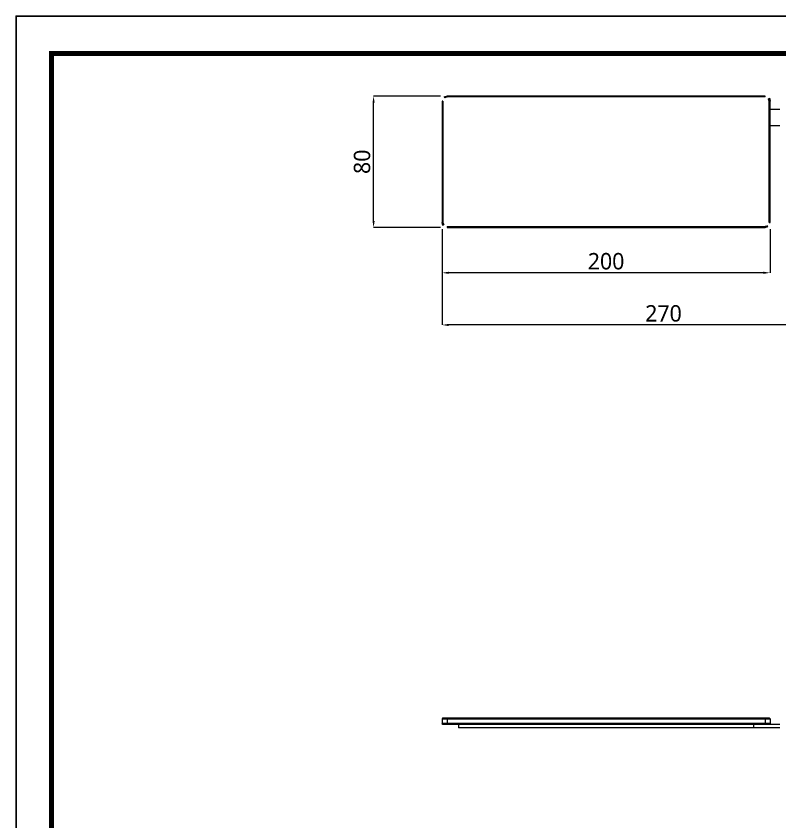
# Model space of a CAD drawing. Extents: x 16296660632 to 16296676586, y -37409619871 to -37409617240.
# Drawn here: x 16296675245 to 16296675710.8, y -37409617731.3 to -37409617240.1 of the extents above; entities that cross this region are included whole.
import ezdxf

# ---------------------------------------------------------------- set-up
doc = ezdxf.new("R2010")
doc.units = 0
doc.header["$LTSCALE"] = 10
doc.header["$MEASUREMENT"] = 0
doc.header["$PDMODE"] = 3
doc.header["$PDSIZE"] = -10
doc.layers.get('0').update_dxf_attribs({"linetype": 'CONTINUOUS'})
doc.layers.get('DEFPOINTS').update_dxf_attribs({"linetype": 'CONTINUOUS'})
doc.layers.add('1', color=7, linetype='CONTINUOUS', true_color=0xffffff)
doc.layers.add('尺寸线层', color=3, linetype='CONTINUOUS', lineweight=18, true_color=0x00ff00)
doc.styles.add('Daelim Dimension', font='')
doc.styles.get('Daelim Dimension').set_extended_font_data('NanumGothic')
doc.dimstyles.new('DEFAULT', dxfattribs={"dimscale": 2, "dimtxt": 2, "dimasz": 2, "dimexe": 0, "dimexo": 2, "dimgap": 1, "dimtad": 1, "dimdec": 1, "dimzin": 9, "dimdsep": 46, "dimtxsty": 'Daelim Dimension', "dimcen": 0.5, "dimclrd": 252, "dimclre": 252, "dimclrt": 3, "dimadec": 1, "dimazin": 0, "dimtfac": 1, "dimtdec": 1, "dimtix": 1, "dimtmove": 0, "dimatfit": 3, "dimfxl": 1, "dimtolj": 1, "dimtzin": 1, "dimlwd": 9, "dimlwe": 9, "dimarcsym": 0})

# ---------------------------------------------------------------- blocks, each defined once
blk = doc.blocks.new('*D25')
at = {"layer": 'DEFPOINTS', "color": 0, "transparency": 16777216}
for p in [(16296675504.763201, -37409617365.963226), (16296675774.76297, -37409617362.67672), (16296675504.763201, -37409617428.399132)]:
    blk.add_point(p, dxfattribs=at)
at = {"layer": '尺寸线层', "color": 5, "lineweight": 9, "transparency": 16777216}
for p, q in [((16296675774.76297, -37409617366.67672), (16296675774.76297, -37409617428.399132)), ((16296675504.763201, -37409617369.963226), (16296675504.763201, -37409617428.399132)), ((16296675770.76297, -37409617428.399132), (16296675508.763201, -37409617428.399132))]:
    blk.add_line(p, q, dxfattribs=at)
at = {"layer": '尺寸线层', "color": 5, "transparency": 16777216}
for points in [[(16296675508.763201, -37409617427.732468), (16296675508.763201, -37409617429.065804), (16296675504.763201, -37409617428.399132)], [(16296675770.76297, -37409617427.732468), (16296675770.76297, -37409617429.065804), (16296675774.76297, -37409617428.399132)]]:
    blk.add_solid(points, dxfattribs=at)
at = {"layer": '尺寸线层', "color": 7, "transparency": 16777216, "insert": (16296675639.763081, -37409617421.399132), "char_height": 10, "attachment_point": 5, "style": 'Daelim Dimension'}
blk.add_mtext('\\A1;270', dxfattribs=at)
blk = doc.blocks.new('*D29')
at = {"layer": 'DEFPOINTS', "color": 0, "transparency": 16777216}
for p in [(16296675504.76297, -37409617365.92672), (16296675704.76297, -37409617365.92672), (16296675504.76297, -37409617396.5965)]:
    blk.add_point(p, dxfattribs=at)
at = {"layer": '尺寸线层', "color": 5, "lineweight": 9, "transparency": 16777216}
for p, q in [((16296675504.76297, -37409617369.92672), (16296675504.76297, -37409617396.5965)), ((16296675704.76297, -37409617369.92672), (16296675704.76297, -37409617396.5965)), ((16296675700.76297, -37409617396.5965), (16296675508.76297, -37409617396.5965))]:
    blk.add_line(p, q, dxfattribs=at)
at = {"layer": '尺寸线层', "color": 5, "transparency": 16777216}
for points in [[(16296675508.76297, -37409617395.92984), (16296675508.76297, -37409617397.26317), (16296675504.76297, -37409617396.5965)], [(16296675700.76297, -37409617395.92984), (16296675700.76297, -37409617397.26317), (16296675704.76297, -37409617396.5965)]]:
    blk.add_solid(points, dxfattribs=at)
at = {"layer": '尺寸线层', "color": 7, "transparency": 16777216, "insert": (16296675604.76297, -37409617389.5965), "char_height": 10, "attachment_point": 5, "style": 'Daelim Dimension'}
blk.add_mtext('\\A1;200', dxfattribs=at)
blk = doc.blocks.new('*D30')
at = {"layer": 'DEFPOINTS', "color": 0, "transparency": 16777216}
for p in [(16296675462.97522, -37409617288.92672), (16296675507.76297, -37409617288.92672), (16296675507.76297, -37409617368.92672)]:
    blk.add_point(p, dxfattribs=at)
at = {"layer": '尺寸线层', "color": 5, "lineweight": 9, "transparency": 16777216}
for p, q in [((16296675503.76297, -37409617288.92672), (16296675462.97522, -37409617288.92672)), ((16296675462.97522, -37409617364.92672), (16296675462.97522, -37409617292.92672)), ((16296675503.76297, -37409617368.92672), (16296675462.97522, -37409617368.92672))]:
    blk.add_line(p, q, dxfattribs=at)
at = {"layer": '尺寸线层', "color": 5, "transparency": 16777216}
for points in [[(16296675462.30855, -37409617292.92672), (16296675463.64189, -37409617292.92672), (16296675462.97522, -37409617288.92672)], [(16296675462.30855, -37409617364.92672), (16296675463.64189, -37409617364.92672), (16296675462.97522, -37409617368.92672)]]:
    blk.add_solid(points, dxfattribs=at)
at = {"layer": '尺寸线层', "color": 7, "transparency": 16777216, "insert": (16296675455.97523, -37409617328.92672), "char_height": 10, "attachment_point": 5, "rotation": 90, "style": 'Daelim Dimension'}
blk.add_mtext('\\A1;80', dxfattribs=at)

msp = doc.modelspace()

# ---------------------------------------------------------------- linework, layer by layer
at = {"ltscale": 0.5}
msp.add_lwpolyline([(16296675244.97624, -37409618222.388077), (16296676585.51544, -37409618222.388077), (16296676585.51544, -37409617240.149673), (16296675244.97624, -37409617240.149673)], close=True, dxfattribs=at)
at = {"color": 5, "linetype": 'ByBlock', "lineweight": 200, "const_width": 3.0888}
msp.add_lwpolyline([(16296675266.532339, -37409618180.329514), (16296676563.828329, -37409618180.329514), (16296676563.828329, -37409617262.95591), (16296675266.532339, -37409617262.95591)], close=True, dxfattribs=at)
at = {"layer": '1', "color": 7, "linetype": 'Continuous', "lineweight": 13}
for p, q in [((16296675505.26297, -37409617291.92672), (16296675504.76297, -37409617291.92672)), ((16296675507.76297, -37409617289.42672), (16296675507.76297, -37409617288.92672)), ((16296675701.76297, -37409617289.42672), (16296675701.76297, -37409617288.92672)), ((16296675704.26297, -37409617291.92672), (16296675704.76297, -37409617291.92672)), ((16296675505.26297, -37409617365.92672), (16296675504.76297, -37409617365.92672)), ((16296675704.26297, -37409617365.92672), (16296675704.76297, -37409617365.92672)), ((16296675507.76297, -37409617368.42672), (16296675507.76297, -37409617368.92672)), ((16296675701.76297, -37409617368.42672), (16296675701.76297, -37409617368.92672)), ((16296675507.76297, -37409617667.865807), (16296675507.76297, -37409617668.365807)), ((16296675507.76297, -37409617668.365807), (16296675507.76297, -37409617671.365807)), ((16296675507.76297, -37409617671.865807), (16296675507.76297, -37409617671.365807)), ((16296675701.76297, -37409617667.865807), (16296675701.76297, -37409617668.365807)), ((16296675701.76297, -37409617668.365807), (16296675701.76297, -37409617671.365807)), ((16296675701.76297, -37409617671.865807), (16296675701.76297, -37409617671.365807))]:
    msp.add_line(p, q, dxfattribs=at)
at = {"layer": '1', "color": 7, "linetype": 'Continuous', "lineweight": 18}
for p, q in [((16296675504.76297, -37409617291.92672), (16296675504.76297, -37409617365.92672)), ((16296675505.26297, -37409617291.92672), (16296675505.26297, -37409617365.92672)), ((16296675701.76297, -37409617288.92672), (16296675507.76297, -37409617288.92672)), ((16296675701.76297, -37409617289.42672), (16296675507.76297, -37409617289.42672)), ((16296675704.26297, -37409617365.92672), (16296675704.26297, -37409617291.92672)), ((16296675704.76297, -37409617365.92672), (16296675704.76297, -37409617291.92672)), ((16296675704.76301, -37409617296.92672), (16296675710.762951, -37409617296.92672)), ((16296675710.762951, -37409617306.92672), (16296675704.76301, -37409617306.92672)), ((16296675507.76297, -37409617368.42672), (16296675701.76297, -37409617368.42672)), ((16296675507.76297, -37409617368.92672), (16296675701.76297, -37409617368.92672)), ((16296675505.26297, -37409617667.865807), (16296675504.76297, -37409617668.365807)), ((16296675504.76297, -37409617668.365807), (16296675504.76297, -37409617671.365807)), ((16296675504.76297, -37409617668.365807), (16296675507.76297, -37409617668.365807)), ((16296675507.76297, -37409617671.365807), (16296675504.76297, -37409617671.365807)), ((16296675505.26297, -37409617671.865807), (16296675504.76297, -37409617671.365807)), ((16296675505.26297, -37409617667.865807), (16296675507.76297, -37409617667.865807)), ((16296675507.76297, -37409617667.865807), (16296675701.76297, -37409617667.865807)), ((16296675507.76297, -37409617668.365807), (16296675701.76297, -37409617668.365807)), ((16296675701.76297, -37409617671.365807), (16296675507.76297, -37409617671.365807)), ((16296675701.76297, -37409617667.865807), (16296675704.26297, -37409617667.865807)), ((16296675701.76297, -37409617668.365807), (16296675704.76297, -37409617668.365807)), ((16296675704.76297, -37409617671.365807), (16296675701.76297, -37409617671.365807)), ((16296675704.26297, -37409617667.865807), (16296675704.76297, -37409617668.365807)), ((16296675704.26297, -37409617671.865807), (16296675704.76297, -37409617671.365807)), ((16296675704.76297, -37409617668.365807), (16296675704.76297, -37409617671.365807)), ((16296675507.76297, -37409617671.865807), (16296675505.26297, -37409617671.865807)), ((16296675701.76297, -37409617671.865807), (16296675507.76297, -37409617671.865807)), ((16296675514.76297, -37409617671.865807), (16296675514.76297, -37409617673.865807)), ((16296675694.76297, -37409617673.865807), (16296675514.76297, -37409617673.865807)), ((16296675694.76297, -37409617671.865807), (16296675694.76297, -37409617673.865807)), ((16296675710.76272, -37409617673.865807), (16296675694.76297, -37409617673.865807)), ((16296675704.26297, -37409617671.865807), (16296675701.76297, -37409617671.865807)), ((16296675710.762951, -37409617671.865807), (16296675704.26297, -37409617671.865807))]:
    msp.add_line(p, q, dxfattribs=at)
for centre, radius, start, end in [((16296675507.76297, -37409617291.92672), 3, 90, 180), ((16296675507.76297, -37409617291.92672), 2.5, 90, 180), ((16296675701.76297, -37409617291.92672), 3, 0, 90), ((16296675701.76297, -37409617291.92672), 2.5, 0, 90), ((16296675507.76297, -37409617365.92672), 3, 180, 270), ((16296675507.76297, -37409617365.92672), 2.5, 180, 270), ((16296675701.76297, -37409617365.92672), 3, 270, 0), ((16296675701.76297, -37409617365.92672), 2.5, 270, 0)]:
    msp.add_arc(centre, radius, start, end, dxfattribs=at)

# ---------------------------------------------------------------- dimensions: what is measured, and where the dimension line sits
at = {"layer": '尺寸线层', "color": 5}
dim = msp.add_linear_dim(base=(16296675462.97522, -37409617288.92672), p1=(16296675507.76297, -37409617368.92672), p2=(16296675507.76297, -37409617288.92672), angle=90, dimstyle='DEFAULT', override={"dimtxt": 5, "dimclrd": 5, "dimclre": 5, "dimclrt": 7}, dxfattribs=at)
dim.commit()
dim.dimension.update_dxf_attribs({"geometry": '*D30', "text_midpoint": (16296675455.975229, -37409617328.92672)})
for base, p1, p2, picture, middle in [((16296675504.76297, -37409617396.596497), (16296675704.76297, -37409617365.92672), (16296675504.76297, -37409617365.92672), '*D29', (16296675604.76297, -37409617389.596497)), ((16296675504.763201, -37409617428.399132), (16296675774.76297, -37409617362.67672), (16296675504.763201, -37409617365.963226), '*D25', (16296675639.763081, -37409617421.399132))]:
    dim = msp.add_linear_dim(base=base, p1=p1, p2=p2, dimstyle='DEFAULT', override={"dimtxt": 5, "dimclrd": 5, "dimclre": 5, "dimclrt": 7}, dxfattribs=at)
    dim.commit()
    dim.dimension.update_dxf_attribs({"geometry": picture, "text_midpoint": middle})

doc.saveas('drawing.dxf')
